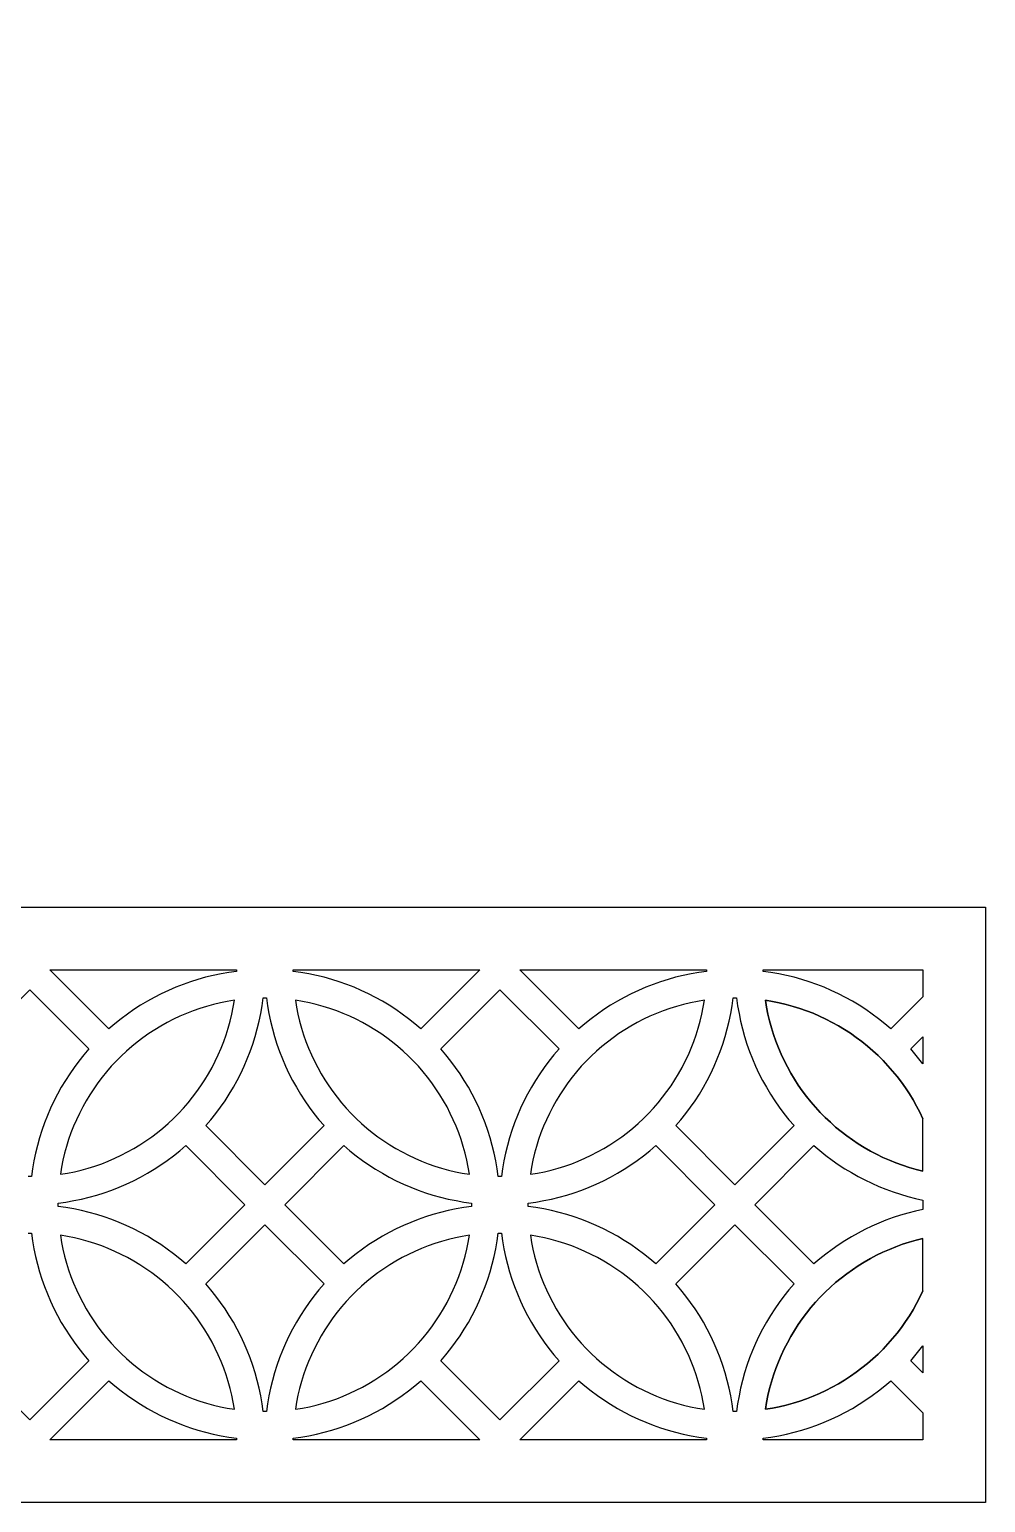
# Model space of a CAD drawing. Extents: x 0 to 625, y 0 to 1950.
# Drawn here: x 319.9 to 625, y 0 to 470 of the extents above; entities that cross this region are included whole.
import ezdxf

# ---------------------------------------------------------------- set-up
doc = ezdxf.new("R2010")
doc.units = 0
doc.layers.add('Default_Layer', color=1, linetype='CONTINUOUS')

msp = doc.modelspace()

# ---------------------------------------------------------------- linework, layer by layer
at = {"layer": 'Default_Layer'}
for points in [[(190, 1950), (190, 190), (625, 190), (625, 0), (0, 0), (0, 1950), (190, 1950)], [(326.38, 170), (385.99, 170), (385.99, 169.46), (383.49, 169.11), (381.01, 168.68), (378.54, 168.17), (376.09, 167.58), (373.66, 166.9), (371.26, 166.14), (368.88, 165.31), (366.54, 164.39), (364.22, 163.39), (361.94, 162.32), (359.7, 161.17), (357.5, 159.95), (355.34, 158.65), (353.22, 157.29), (351.15, 155.85), (349.13, 154.34), (347.17, 152.76), (345.25, 151.13), (326.38, 170)], [(404.02, 170), (463.63, 170), (444.75, 151.13), (442.84, 152.76), (440.87, 154.34), (438.85, 155.85), (436.79, 157.29), (434.67, 158.65), (432.51, 159.95), (430.31, 161.17), (428.06, 162.32), (425.78, 163.39), (423.47, 164.39), (421.12, 165.31), (418.75, 166.14), (416.34, 166.9), (413.91, 167.58), (411.47, 168.17), (409, 168.68), (406.52, 169.11), (404.02, 169.46), (404.02, 170)], [(476.38, 170), (535.99, 170), (535.99, 169.46), (533.49, 169.11), (531.01, 168.68), (528.54, 168.17), (526.09, 167.58), (523.67, 166.9), (521.26, 166.14), (518.89, 165.31), (516.54, 164.39), (514.22, 163.39), (511.94, 162.32), (509.7, 161.17), (507.5, 159.95), (505.34, 158.65), (503.22, 157.29), (501.15, 155.85), (499.13, 154.34), (497.17, 152.76), (495.25, 151.13), (476.38, 170)], [(554.02, 170), (605, 170), (605, 161.37), (594.75, 151.13), (592.84, 152.76), (590.87, 154.34), (588.85, 155.85), (586.79, 157.29), (584.67, 158.65), (582.51, 159.95), (580.31, 161.17), (578.06, 162.32), (575.78, 163.39), (573.47, 164.39), (571.12, 165.31), (568.75, 166.14), (566.34, 166.9), (563.92, 167.58), (561.47, 168.17), (559, 168.68), (556.52, 169.11), (554.02, 169.46), (554.02, 170)], [(329.74, 104.74), (331.98, 105.11), (334.21, 105.56), (336.42, 106.09), (338.61, 106.69), (340.78, 107.37), (342.93, 108.12), (345.04, 108.95), (347.13, 109.85), (349.19, 110.82), (351.21, 111.86), (353.19, 112.97), (355.14, 114.15), (357.04, 115.39), (358.9, 116.7), (360.71, 118.07), (362.48, 119.5), (364.19, 120.99), (365.85, 122.55), (367.46, 124.15), (369.01, 125.81), (370.5, 127.53), (371.93, 129.29), (373.31, 131.11), (374.61, 132.96), (375.86, 134.87), (377.03, 136.81), (378.14, 138.8), (379.18, 140.82), (380.15, 142.87), (381.05, 144.96), (381.88, 147.08), (382.63, 149.22), (383.31, 151.39), (383.91, 153.58), (384.44, 155.79), (384.89, 158.02), (385.27, 160.26), (383.02, 159.89), (380.8, 159.44), (378.59, 158.91), (376.39, 158.31), (374.22, 157.63), (372.08, 156.88), (369.96, 156.05), (367.87, 155.15), (365.82, 154.18), (363.8, 153.14), (361.81, 152.03), (359.87, 150.86), (357.97, 149.61), (356.11, 148.3), (354.29, 146.93), (352.53, 145.5), (350.82, 144.01), (349.15, 142.46), (347.55, 140.85), (346, 139.19), (344.5, 137.47), (343.07, 135.71), (341.7, 133.9), (340.39, 132.04), (339.15, 130.13), (337.97, 128.19), (336.86, 126.21), (335.82, 124.18), (334.85, 122.13), (333.95, 120.04), (333.13, 117.92), (332.37, 115.78), (331.7, 113.61), (331.09, 111.42), (330.56, 109.21), (330.11, 106.98), (329.74, 104.74)], [(385.27, 160.26), (383.02, 159.89), (380.8, 159.44), (378.59, 158.91), (376.39, 158.31), (374.22, 157.63), (372.08, 156.88), (369.96, 156.05), (367.87, 155.15), (365.82, 154.18), (363.8, 153.14), (361.81, 152.03), (359.87, 150.86), (357.97, 149.61), (356.11, 148.3), (354.29, 146.93), (352.53, 145.5), (350.82, 144.01), (349.15, 142.46), (347.55, 140.85), (346, 139.19), (344.5, 137.47), (343.07, 135.71), (341.7, 133.9), (340.39, 132.04), (339.15, 130.13), (337.97, 128.19), (336.86, 126.21), (335.82, 124.18), (334.85, 122.13), (333.95, 120.04), (333.13, 117.92), (332.37, 115.78), (331.7, 113.61), (331.09, 111.42), (330.56, 109.21), (330.11, 106.98), (329.74, 104.74), (331.98, 105.11), (334.21, 105.56), (336.42, 106.09), (338.61, 106.69), (340.78, 107.37), (342.93, 108.12), (345.04, 108.95), (347.13, 109.85), (349.19, 110.82), (351.21, 111.86), (353.19, 112.97), (355.14, 114.15), (357.04, 115.39), (358.9, 116.7), (360.71, 118.07), (362.48, 119.5), (364.19, 120.99), (365.85, 122.55), (367.46, 124.15), (369.01, 125.81), (370.5, 127.53), (371.93, 129.29), (373.31, 131.11), (374.61, 132.96), (375.86, 134.87), (377.03, 136.81), (378.14, 138.8), (379.18, 140.82), (380.15, 142.87), (381.05, 144.96), (381.88, 147.08), (382.63, 149.22), (383.31, 151.39), (383.91, 153.58), (384.44, 155.79), (384.89, 158.02), (385.27, 160.26)], [(413.88, 120.25), (395, 101.37), (376.13, 120.25), (377.77, 122.16), (379.34, 124.13), (380.85, 126.15), (382.29, 128.22), (383.66, 130.33), (384.95, 132.5), (386.17, 134.7), (387.32, 136.94), (388.4, 139.22), (389.39, 141.54), (390.31, 143.88), (391.15, 146.26), (391.9, 148.66), (392.58, 151.09), (393.17, 153.54), (393.69, 156.01), (394.11, 158.49), (394.46, 160.98), (395.55, 160.98), (395.89, 158.49), (396.32, 156.01), (396.83, 153.54), (397.43, 151.09), (398.1, 148.66), (398.86, 146.26), (399.7, 143.88), (400.61, 141.54), (401.61, 139.22), (402.68, 136.94), (403.83, 134.7), (405.05, 132.5), (406.35, 130.33), (407.72, 128.22), (409.16, 126.15), (410.67, 124.13), (412.24, 122.16), (413.88, 120.25)], [(404.74, 160.26), (405.11, 158.02), (405.57, 155.79), (406.09, 153.58), (406.7, 151.39), (407.37, 149.22), (408.13, 147.08), (408.95, 144.96), (409.85, 142.87), (410.82, 140.82), (411.86, 138.8), (412.97, 136.81), (414.15, 134.87), (415.39, 132.96), (416.7, 131.11), (418.07, 129.29), (419.5, 127.53), (421, 125.81), (422.55, 124.15), (424.15, 122.55), (425.82, 120.99), (427.53, 119.5), (429.3, 118.07), (431.11, 116.7), (432.97, 115.39), (434.87, 114.15), (436.81, 112.97), (438.8, 111.86), (440.82, 110.82), (442.88, 109.85), (444.96, 108.95), (447.08, 108.12), (449.23, 107.37), (451.39, 106.69), (453.59, 106.09), (455.8, 105.56), (458.02, 105.11), (460.27, 104.74), (459.89, 106.98), (459.44, 109.21), (458.91, 111.42), (458.31, 113.61), (457.63, 115.78), (456.88, 117.92), (456.05, 120.04), (455.15, 122.13), (454.18, 124.18), (453.14, 126.21), (452.03, 128.19), (450.86, 130.13), (449.61, 132.04), (448.31, 133.9), (446.94, 135.71), (445.5, 137.47), (444.01, 139.19), (442.46, 140.85), (440.85, 142.46), (439.19, 144.01), (437.48, 145.5), (435.71, 146.93), (433.9, 148.3), (432.04, 149.61), (430.14, 150.86), (428.19, 152.03), (426.21, 153.14), (424.19, 154.18), (422.13, 155.15), (420.04, 156.05), (417.93, 156.88), (415.78, 157.63), (413.61, 158.31), (411.42, 158.91), (409.21, 159.44), (406.98, 159.89), (404.74, 160.26)], [(460.27, 104.74), (459.89, 106.98), (459.44, 109.21), (458.91, 111.42), (458.31, 113.61), (457.63, 115.78), (456.88, 117.92), (456.05, 120.04), (455.15, 122.13), (454.18, 124.18), (453.14, 126.21), (452.03, 128.19), (450.86, 130.13), (449.61, 132.04), (448.31, 133.9), (446.94, 135.71), (445.5, 137.47), (444.01, 139.19), (442.46, 140.85), (440.85, 142.46), (439.19, 144.01), (437.48, 145.5), (435.71, 146.93), (433.9, 148.3), (432.04, 149.61), (430.14, 150.86), (428.19, 152.03), (426.21, 153.14), (424.19, 154.18), (422.13, 155.15), (420.04, 156.05), (417.93, 156.88), (415.78, 157.63), (413.61, 158.31), (411.42, 158.91), (409.21, 159.44), (406.98, 159.89), (404.74, 160.26), (405.11, 158.02), (405.57, 155.79), (406.09, 153.58), (406.7, 151.39), (407.37, 149.22), (408.13, 147.08), (408.95, 144.96), (409.85, 142.87), (410.82, 140.82), (411.86, 138.8), (412.97, 136.81), (414.15, 134.87), (415.39, 132.96), (416.7, 131.11), (418.07, 129.29), (419.5, 127.53), (421, 125.81), (422.55, 124.15), (424.15, 122.55), (425.82, 120.99), (427.53, 119.5), (429.3, 118.07), (431.11, 116.7), (432.97, 115.39), (434.87, 114.15), (436.81, 112.97), (438.8, 111.86), (440.82, 110.82), (442.88, 109.85), (444.96, 108.95), (447.08, 108.12), (449.23, 107.37), (451.39, 106.69), (453.59, 106.09), (455.8, 105.56), (458.02, 105.11), (460.27, 104.74)], [(451.13, 144.75), (470, 163.63), (488.88, 144.75), (487.24, 142.84), (485.67, 140.87), (484.16, 138.85), (482.72, 136.78), (481.35, 134.67), (480.05, 132.51), (478.83, 130.3), (477.68, 128.06), (476.61, 125.78), (475.62, 123.47), (474.7, 121.12), (473.86, 118.74), (473.1, 116.34), (472.43, 113.91), (471.83, 111.46), (471.32, 109), (470.89, 106.51), (470.55, 104.02), (470, 104.02), (469.46, 104.02), (469.11, 106.51), (468.69, 109), (468.17, 111.46), (467.58, 113.91), (466.9, 116.34), (466.15, 118.74), (465.31, 121.12), (464.39, 123.47), (463.4, 125.78), (462.32, 128.06), (461.18, 130.3), (459.95, 132.51), (458.66, 134.67), (457.29, 136.78), (455.85, 138.85), (454.34, 140.87), (452.77, 142.84), (451.13, 144.75)], [(479.74, 104.74), (481.98, 105.11), (484.21, 105.56), (486.42, 106.09), (488.61, 106.69), (490.78, 107.37), (492.93, 108.12), (495.04, 108.95), (497.13, 109.85), (499.19, 110.82), (501.21, 111.86), (503.19, 112.97), (505.14, 114.15), (507.04, 115.39), (508.9, 116.7), (510.71, 118.07), (512.48, 119.5), (514.19, 120.99), (515.85, 122.55), (517.46, 124.15), (519.01, 125.81), (520.5, 127.53), (521.94, 129.29), (523.31, 131.11), (524.62, 132.96), (525.86, 134.87), (527.04, 136.81), (528.14, 138.8), (529.19, 140.82), (530.16, 142.87), (531.05, 144.96), (531.88, 147.08), (532.63, 149.22), (533.31, 151.39), (533.91, 153.58), (534.44, 155.79), (534.89, 158.02), (535.27, 160.26), (533.03, 159.89), (530.8, 159.44), (528.59, 158.91), (526.4, 158.31), (524.23, 157.63), (522.08, 156.88), (519.96, 156.05), (517.88, 155.15), (515.82, 154.18), (513.8, 153.14), (511.82, 152.03), (509.87, 150.86), (507.97, 149.61), (506.11, 148.3), (504.3, 146.93), (502.53, 145.5), (500.82, 144.01), (499.16, 142.46), (497.55, 140.85), (496, 139.19), (494.5, 137.47), (493.07, 135.71), (491.7, 133.9), (490.39, 132.04), (489.15, 130.13), (487.97, 128.19), (486.86, 126.21), (485.82, 124.18), (484.85, 122.13), (483.95, 120.04), (483.13, 117.92), (482.38, 115.78), (481.7, 113.61), (481.09, 111.42), (480.57, 109.21), (480.11, 106.98), (479.74, 104.74)], [(535.27, 160.26), (533.03, 159.89), (530.8, 159.44), (528.59, 158.91), (526.4, 158.31), (524.23, 157.63), (522.08, 156.88), (519.96, 156.05), (517.88, 155.15), (515.82, 154.18), (513.8, 153.14), (511.82, 152.03), (509.87, 150.86), (507.97, 149.61), (506.11, 148.3), (504.3, 146.93), (502.53, 145.5), (500.82, 144.01), (499.16, 142.46), (497.55, 140.85), (496, 139.19), (494.5, 137.47), (493.07, 135.71), (491.7, 133.9), (490.39, 132.04), (489.15, 130.13), (487.97, 128.19), (486.86, 126.21), (485.82, 124.18), (484.85, 122.13), (483.95, 120.04), (483.13, 117.92), (482.38, 115.78), (481.7, 113.61), (481.09, 111.42), (480.57, 109.21), (480.11, 106.98), (479.74, 104.74), (481.98, 105.11), (484.21, 105.56), (486.42, 106.09), (488.61, 106.69), (490.78, 107.37), (492.93, 108.12), (495.04, 108.95), (497.13, 109.85), (499.19, 110.82), (501.21, 111.86), (503.19, 112.97), (505.14, 114.15), (507.04, 115.39), (508.9, 116.7), (510.71, 118.07), (512.48, 119.5), (514.19, 120.99), (515.85, 122.55), (517.46, 124.15), (519.01, 125.81), (520.5, 127.53), (521.94, 129.29), (523.31, 131.11), (524.62, 132.96), (525.86, 134.87), (527.04, 136.81), (528.14, 138.8), (529.19, 140.82), (530.16, 142.87), (531.05, 144.96), (531.88, 147.08), (532.63, 149.22), (533.31, 151.39), (533.91, 153.58), (534.44, 155.79), (534.89, 158.02), (535.27, 160.26)], [(563.88, 120.25), (545, 101.37), (526.13, 120.25), (527.77, 122.16), (529.34, 124.13), (530.85, 126.15), (532.29, 128.22), (533.66, 130.33), (534.95, 132.5), (536.18, 134.7), (537.32, 136.94), (538.4, 139.22), (539.39, 141.54), (540.31, 143.88), (541.15, 146.26), (541.9, 148.66), (542.58, 151.09), (543.18, 153.54), (543.69, 156.01), (544.12, 158.49), (544.46, 160.98), (545.55, 160.98), (545.89, 158.49), (546.32, 156.01), (546.83, 153.54), (547.43, 151.09), (548.1, 148.66), (548.86, 146.26), (549.7, 143.88), (550.62, 141.54), (551.61, 139.22), (552.68, 136.94), (553.83, 134.7), (555.06, 132.5), (556.35, 130.33), (557.72, 128.22), (559.16, 126.15), (560.67, 124.13), (562.24, 122.16), (563.88, 120.25)], [(554.74, 160.26), (556.97, 159.89), (559.19, 159.44), (561.38, 158.92), (563.56, 158.32), (565.72, 157.65), (567.85, 156.9), (569.96, 156.09), (572.04, 155.19), (574.08, 154.23), (576.09, 153.2), (578.07, 152.1), (580.01, 150.94), (581.9, 149.71), (583.75, 148.41), (585.56, 147.05), (587.32, 145.63), (589.03, 144.16), (590.68, 142.62), (592.29, 141.03), (593.84, 139.38), (595.33, 137.68), (596.76, 135.93), (598.13, 134.14), (599.44, 132.29), (600.69, 130.41), (601.87, 128.48), (602.98, 126.51), (604.02, 124.51), (605, 122.47), (604.02, 124.51), (602.98, 126.51), (601.87, 128.48), (600.69, 130.41), (599.44, 132.29), (598.13, 134.14), (596.76, 135.93), (595.33, 137.68), (593.84, 139.38), (592.29, 141.03), (590.68, 142.62), (589.03, 144.16), (587.32, 145.63), (585.56, 147.05), (583.75, 148.41), (581.9, 149.71), (580.01, 150.94), (578.07, 152.1), (576.09, 153.2), (574.08, 154.23), (572.04, 155.19), (569.96, 156.09), (567.85, 156.9), (565.72, 157.65), (563.56, 158.32), (561.38, 158.92), (559.19, 159.44), (556.97, 159.89), (554.74, 160.26), (555.11, 158.05), (555.56, 155.84), (556.08, 153.65), (556.67, 151.48), (557.34, 149.33), (558.08, 147.21), (558.89, 145.11), (559.78, 143.04), (560.73, 141.01), (561.75, 139), (562.84, 137.03), (564, 135.11), (565.22, 133.22), (566.51, 131.37), (567.86, 129.57), (569.27, 127.82), (570.73, 126.11), (572.26, 124.46), (573.84, 122.86), (575.47, 121.31), (577.16, 119.82), (578.89, 118.39), (580.68, 117.02), (582.51, 115.71), (584.38, 114.46), (586.29, 113.28), (588.24, 112.16), (590.23, 111.11), (592.26, 110.13), (594.32, 109.22), (596.4, 108.38), (598.52, 107.61), (600.66, 106.92), (602.82, 106.29), (605, 105.74), (602.82, 106.29), (600.66, 106.92), (598.52, 107.61), (596.4, 108.38), (594.32, 109.22), (592.26, 110.13), (590.23, 111.11), (588.24, 112.16), (586.29, 113.28), (584.38, 114.46), (582.51, 115.71), (580.68, 117.02), (578.89, 118.39), (577.16, 119.82), (575.47, 121.31), (573.84, 122.86), (572.26, 124.46), (570.73, 126.11), (569.27, 127.82), (567.86, 129.57), (566.51, 131.37), (565.22, 133.22), (564, 135.11), (562.84, 137.03), (561.75, 139), (560.73, 141.01), (559.78, 143.04), (558.89, 145.11), (558.08, 147.21), (557.34, 149.33), (556.67, 151.48), (556.08, 153.65), (555.56, 155.84), (555.11, 158.05), (554.74, 160.26)], [(601.13, 144.75), (605, 148.62), (605, 140.01), (603.75, 141.62), (602.46, 143.21), (601.13, 144.75)], [(369.75, 76.12), (367.84, 77.76), (365.87, 79.34), (363.85, 80.85), (361.78, 82.28), (359.67, 83.65), (357.51, 84.95), (355.31, 86.17), (353.06, 87.32), (350.78, 88.39), (348.47, 89.39), (346.12, 90.31), (343.74, 91.14), (341.34, 91.9), (338.91, 92.58), (336.47, 93.17), (334, 93.68), (331.52, 94.11), (329.02, 94.46), (329.02, 95.54), (331.52, 95.89), (334, 96.32), (336.47, 96.83), (338.91, 97.42), (341.34, 98.1), (343.74, 98.86), (346.12, 99.7), (348.47, 100.61), (350.78, 101.61), (353.06, 102.68), (355.31, 103.83), (357.51, 105.05), (359.67, 106.35), (361.78, 107.72), (363.85, 109.16), (365.87, 110.66), (367.84, 112.24), (369.75, 113.88), (388.63, 95), (369.75, 76.12)], [(420.25, 76.12), (401.38, 95), (420.25, 113.88), (422.17, 112.24), (424.13, 110.66), (426.15, 109.16), (428.22, 107.72), (430.34, 106.35), (432.5, 105.05), (434.7, 103.83), (436.94, 102.68), (439.22, 101.61), (441.54, 100.61), (443.89, 99.7), (446.26, 98.86), (448.66, 98.1), (451.09, 97.42), (453.54, 96.83), (456.01, 96.32), (458.49, 95.89), (460.99, 95.54), (460.99, 94.46), (458.49, 94.11), (456.01, 93.68), (453.54, 93.17), (451.09, 92.58), (448.66, 91.9), (446.26, 91.14), (443.89, 90.31), (441.54, 89.39), (439.22, 88.39), (436.94, 87.32), (434.7, 86.17), (432.5, 84.95), (430.34, 83.65), (428.22, 82.28), (426.15, 80.85), (424.13, 79.34), (422.17, 77.76), (420.25, 76.12)], [(519.75, 76.12), (517.84, 77.76), (515.87, 79.34), (513.85, 80.85), (511.79, 82.28), (509.67, 83.65), (507.51, 84.95), (505.31, 86.17), (503.06, 87.32), (500.78, 88.39), (498.47, 89.39), (496.12, 90.31), (493.75, 91.14), (491.34, 91.9), (488.92, 92.58), (486.47, 93.17), (484, 93.68), (481.52, 94.11), (479.02, 94.46), (479.02, 95.54), (481.52, 95.89), (484, 96.32), (486.47, 96.83), (488.92, 97.42), (491.34, 98.1), (493.75, 98.86), (496.12, 99.7), (498.47, 100.61), (500.78, 101.61), (503.06, 102.68), (505.31, 103.83), (507.51, 105.05), (509.67, 106.35), (511.79, 107.72), (513.85, 109.16), (515.87, 110.66), (517.84, 112.24), (519.75, 113.88), (538.63, 95), (519.75, 76.12)], [(605, 96.52), (605, 93.48), (602.6, 92.95), (600.22, 92.35), (597.87, 91.66), (595.53, 90.9), (593.22, 90.06), (590.95, 89.14), (588.7, 88.15), (586.48, 87.09), (584.31, 85.96), (582.17, 84.76), (580.07, 83.48), (578.01, 82.14), (576, 80.73), (574.03, 79.26), (572.12, 77.72), (570.25, 76.12), (551.38, 95), (570.25, 113.88), (572.12, 112.28), (574.03, 110.74), (576, 109.27), (578.01, 107.86), (580.07, 106.52), (582.17, 105.25), (584.31, 104.04), (586.48, 102.91), (588.7, 101.85), (590.95, 100.86), (593.22, 99.94), (595.53, 99.11), (597.87, 98.34), (600.22, 97.66), (602.6, 97.05), (605, 96.52)], [(385.27, 29.74), (384.89, 31.98), (384.44, 34.21), (383.91, 36.42), (383.31, 38.61), (382.63, 40.78), (381.88, 42.92), (381.05, 45.04), (380.15, 47.13), (379.18, 49.18), (378.14, 51.21), (377.03, 53.19), (375.86, 55.13), (374.61, 57.04), (373.31, 58.9), (371.93, 60.71), (370.5, 62.47), (369.01, 64.19), (367.46, 65.85), (365.85, 67.46), (364.19, 69.01), (362.48, 70.5), (360.71, 71.93), (358.9, 73.3), (357.04, 74.61), (355.14, 75.86), (353.19, 77.03), (351.21, 78.14), (349.19, 79.18), (347.13, 80.15), (345.04, 81.05), (342.93, 81.88), (340.78, 82.63), (338.61, 83.31), (336.42, 83.91), (334.21, 84.44), (331.98, 84.89), (329.74, 85.26), (330.11, 83.02), (330.56, 80.79), (331.09, 78.58), (331.7, 76.39), (332.37, 74.22), (333.13, 72.08), (333.95, 69.96), (334.85, 67.87), (335.82, 65.82), (336.86, 63.8), (337.97, 61.81), (339.15, 59.87), (340.39, 57.96), (341.7, 56.11), (343.07, 54.29), (344.5, 52.53), (346, 50.81), (347.55, 49.15), (349.15, 47.54), (350.82, 45.99), (352.53, 44.5), (354.29, 43.07), (356.11, 41.7), (357.97, 40.39), (359.87, 39.15), (361.81, 37.97), (363.8, 36.86), (365.82, 35.82), (367.87, 34.85), (369.96, 33.95), (372.08, 33.12), (374.22, 32.37), (376.39, 31.69), (378.59, 31.09), (380.8, 30.56), (383.02, 30.11), (385.27, 29.74)], [(329.74, 85.26), (330.11, 83.02), (330.56, 80.79), (331.09, 78.58), (331.7, 76.39), (332.37, 74.22), (333.13, 72.08), (333.95, 69.96), (334.85, 67.87), (335.82, 65.82), (336.86, 63.8), (337.97, 61.81), (339.15, 59.87), (340.39, 57.96), (341.7, 56.11), (343.07, 54.29), (344.5, 52.53), (346, 50.81), (347.55, 49.15), (349.15, 47.54), (350.82, 45.99), (352.53, 44.5), (354.29, 43.07), (356.11, 41.7), (357.97, 40.39), (359.87, 39.15), (361.81, 37.97), (363.8, 36.86), (365.82, 35.82), (367.87, 34.85), (369.96, 33.95), (372.08, 33.12), (374.22, 32.37), (376.39, 31.69), (378.59, 31.09), (380.8, 30.56), (383.02, 30.11), (385.27, 29.74), (384.89, 31.98), (384.44, 34.21), (383.91, 36.42), (383.31, 38.61), (382.63, 40.78), (381.88, 42.92), (381.05, 45.04), (380.15, 47.13), (379.18, 49.18), (378.14, 51.21), (377.03, 53.19), (375.86, 55.13), (374.61, 57.04), (373.31, 58.9), (371.93, 60.71), (370.5, 62.47), (369.01, 64.19), (367.46, 65.85), (365.85, 67.46), (364.19, 69.01), (362.48, 70.5), (360.71, 71.93), (358.9, 73.3), (357.04, 74.61), (355.14, 75.86), (353.19, 77.03), (351.21, 78.14), (349.19, 79.18), (347.13, 80.15), (345.04, 81.05), (342.93, 81.88), (340.78, 82.63), (338.61, 83.31), (336.42, 83.91), (334.21, 84.44), (331.98, 84.89), (329.74, 85.26)], [(413.88, 69.75), (412.24, 67.84), (410.67, 65.87), (409.16, 63.85), (407.72, 61.78), (406.35, 59.67), (405.05, 57.51), (403.83, 55.3), (402.68, 53.06), (401.61, 50.78), (400.61, 48.47), (399.7, 46.12), (398.86, 43.74), (398.1, 41.34), (397.43, 38.91), (396.83, 36.46), (396.32, 34), (395.89, 31.51), (395.55, 29.02), (394.46, 29.02), (394.11, 31.51), (393.69, 34), (393.17, 36.46), (392.58, 38.91), (391.9, 41.34), (391.15, 43.74), (390.31, 46.12), (389.39, 48.47), (388.4, 50.78), (387.32, 53.06), (386.17, 55.3), (384.95, 57.51), (383.66, 59.67), (382.29, 61.78), (380.85, 63.85), (379.34, 65.87), (377.77, 67.84), (376.13, 69.75), (395, 88.63), (413.88, 69.75)], [(460.27, 85.26), (458.02, 84.89), (455.8, 84.44), (453.59, 83.91), (451.39, 83.31), (449.23, 82.63), (447.08, 81.88), (444.96, 81.05), (442.88, 80.15), (440.82, 79.18), (438.8, 78.14), (436.81, 77.03), (434.87, 75.86), (432.97, 74.61), (431.11, 73.3), (429.3, 71.93), (427.53, 70.5), (425.82, 69.01), (424.15, 67.46), (422.55, 65.85), (421, 64.19), (419.5, 62.47), (418.07, 60.71), (416.7, 58.9), (415.39, 57.04), (414.15, 55.13), (412.97, 53.19), (411.86, 51.21), (410.82, 49.18), (409.85, 47.13), (408.95, 45.04), (408.13, 42.92), (407.37, 40.78), (406.7, 38.61), (406.09, 36.42), (405.57, 34.21), (405.11, 31.98), (404.74, 29.74), (406.98, 30.11), (409.21, 30.56), (411.42, 31.09), (413.61, 31.69), (415.78, 32.37), (417.93, 33.12), (420.04, 33.95), (422.13, 34.85), (424.19, 35.82), (426.21, 36.86), (428.19, 37.97), (430.14, 39.15), (432.04, 40.39), (433.9, 41.7), (435.71, 43.07), (437.48, 44.5), (439.19, 45.99), (440.85, 47.54), (442.46, 49.15), (444.01, 50.81), (445.5, 52.53), (446.94, 54.29), (448.31, 56.11), (449.61, 57.96), (450.86, 59.87), (452.03, 61.81), (453.14, 63.8), (454.18, 65.82), (455.15, 67.87), (456.05, 69.96), (456.88, 72.08), (457.63, 74.22), (458.31, 76.39), (458.91, 78.58), (459.44, 80.79), (459.89, 83.02), (460.27, 85.26)], [(404.74, 29.74), (406.98, 30.11), (409.21, 30.56), (411.42, 31.09), (413.61, 31.69), (415.78, 32.37), (417.93, 33.12), (420.04, 33.95), (422.13, 34.85), (424.19, 35.82), (426.21, 36.86), (428.19, 37.97), (430.14, 39.15), (432.04, 40.39), (433.9, 41.7), (435.71, 43.07), (437.48, 44.5), (439.19, 45.99), (440.85, 47.54), (442.46, 49.15), (444.01, 50.81), (445.5, 52.53), (446.94, 54.29), (448.31, 56.11), (449.61, 57.96), (450.86, 59.87), (452.03, 61.81), (453.14, 63.8), (454.18, 65.82), (455.15, 67.87), (456.05, 69.96), (456.88, 72.08), (457.63, 74.22), (458.31, 76.39), (458.91, 78.58), (459.44, 80.79), (459.89, 83.02), (460.27, 85.26), (458.02, 84.89), (455.8, 84.44), (453.59, 83.91), (451.39, 83.31), (449.23, 82.63), (447.08, 81.88), (444.96, 81.05), (442.88, 80.15), (440.82, 79.18), (438.8, 78.14), (436.81, 77.03), (434.87, 75.86), (432.97, 74.61), (431.11, 73.3), (429.3, 71.93), (427.53, 70.5), (425.82, 69.01), (424.15, 67.46), (422.55, 65.85), (421, 64.19), (419.5, 62.47), (418.07, 60.71), (416.7, 58.9), (415.39, 57.04), (414.15, 55.13), (412.97, 53.19), (411.86, 51.21), (410.82, 49.18), (409.85, 47.13), (408.95, 45.04), (408.13, 42.92), (407.37, 40.78), (406.7, 38.61), (406.09, 36.42), (405.57, 34.21), (405.11, 31.98), (404.74, 29.74)], [(488.88, 45.25), (470, 26.37), (451.13, 45.25), (452.77, 47.16), (454.34, 49.13), (455.85, 51.15), (457.29, 53.22), (458.66, 55.33), (459.95, 57.49), (461.18, 59.7), (462.32, 61.94), (463.4, 64.22), (464.39, 66.54), (465.31, 68.88), (466.15, 71.26), (466.9, 73.66), (467.58, 76.09), (468.17, 78.54), (468.69, 81), (469.11, 83.49), (469.46, 85.98), (470, 85.99), (470.55, 85.98), (470.89, 83.49), (471.32, 81), (471.83, 78.54), (472.43, 76.09), (473.1, 73.66), (473.86, 71.26), (474.7, 68.88), (475.62, 66.54), (476.61, 64.22), (477.68, 61.94), (478.83, 59.7), (480.05, 57.49), (481.35, 55.33), (482.72, 53.22), (484.16, 51.15), (485.67, 49.13), (487.24, 47.16), (488.88, 45.25)], [(535.27, 29.74), (534.89, 31.98), (534.44, 34.21), (533.91, 36.42), (533.31, 38.61), (532.63, 40.78), (531.88, 42.92), (531.05, 45.04), (530.16, 47.13), (529.19, 49.18), (528.14, 51.21), (527.04, 53.19), (525.86, 55.13), (524.62, 57.04), (523.31, 58.9), (521.94, 60.71), (520.5, 62.47), (519.01, 64.19), (517.46, 65.85), (515.85, 67.46), (514.19, 69.01), (512.48, 70.5), (510.71, 71.93), (508.9, 73.3), (507.04, 74.61), (505.14, 75.86), (503.19, 77.03), (501.21, 78.14), (499.19, 79.18), (497.13, 80.15), (495.04, 81.05), (492.93, 81.88), (490.78, 82.63), (488.61, 83.31), (486.42, 83.91), (484.21, 84.44), (481.98, 84.89), (479.74, 85.26), (480.11, 83.02), (480.57, 80.79), (481.09, 78.58), (481.7, 76.39), (482.38, 74.22), (483.13, 72.08), (483.95, 69.96), (484.85, 67.87), (485.82, 65.82), (486.86, 63.8), (487.97, 61.81), (489.15, 59.87), (490.39, 57.96), (491.7, 56.11), (493.07, 54.29), (494.5, 52.53), (496, 50.81), (497.55, 49.15), (499.16, 47.54), (500.82, 45.99), (502.53, 44.5), (504.3, 43.07), (506.11, 41.7), (507.97, 40.39), (509.87, 39.15), (511.82, 37.97), (513.8, 36.86), (515.82, 35.82), (517.88, 34.85), (519.96, 33.95), (522.08, 33.12), (524.23, 32.37), (526.4, 31.69), (528.59, 31.09), (530.8, 30.56), (533.03, 30.11), (535.27, 29.74)], [(479.74, 85.26), (480.11, 83.02), (480.57, 80.79), (481.09, 78.58), (481.7, 76.39), (482.38, 74.22), (483.13, 72.08), (483.95, 69.96), (484.85, 67.87), (485.82, 65.82), (486.86, 63.8), (487.97, 61.81), (489.15, 59.87), (490.39, 57.96), (491.7, 56.11), (493.07, 54.29), (494.5, 52.53), (496, 50.81), (497.55, 49.15), (499.16, 47.54), (500.82, 45.99), (502.53, 44.5), (504.3, 43.07), (506.11, 41.7), (507.97, 40.39), (509.87, 39.15), (511.82, 37.97), (513.8, 36.86), (515.82, 35.82), (517.88, 34.85), (519.96, 33.95), (522.08, 33.12), (524.23, 32.37), (526.4, 31.69), (528.59, 31.09), (530.8, 30.56), (533.03, 30.11), (535.27, 29.74), (534.89, 31.98), (534.44, 34.21), (533.91, 36.42), (533.31, 38.61), (532.63, 40.78), (531.88, 42.92), (531.05, 45.04), (530.16, 47.13), (529.19, 49.18), (528.14, 51.21), (527.04, 53.19), (525.86, 55.13), (524.62, 57.04), (523.31, 58.9), (521.94, 60.71), (520.5, 62.47), (519.01, 64.19), (517.46, 65.85), (515.85, 67.46), (514.19, 69.01), (512.48, 70.5), (510.71, 71.93), (508.9, 73.3), (507.04, 74.61), (505.14, 75.86), (503.19, 77.03), (501.21, 78.14), (499.19, 79.18), (497.13, 80.15), (495.04, 81.05), (492.93, 81.88), (490.78, 82.63), (488.61, 83.31), (486.42, 83.91), (484.21, 84.44), (481.98, 84.89), (479.74, 85.26)], [(563.88, 69.75), (562.24, 67.84), (560.67, 65.87), (559.16, 63.85), (557.72, 61.78), (556.35, 59.67), (555.06, 57.51), (553.83, 55.3), (552.68, 53.06), (551.61, 50.78), (550.62, 48.47), (549.7, 46.12), (548.86, 43.74), (548.1, 41.34), (547.43, 38.91), (546.83, 36.46), (546.32, 34), (545.89, 31.51), (545.55, 29.02), (544.46, 29.02), (544.12, 31.51), (543.69, 34), (543.18, 36.46), (542.58, 38.91), (541.9, 41.34), (541.15, 43.74), (540.31, 46.12), (539.39, 48.47), (538.4, 50.78), (537.32, 53.06), (536.18, 55.3), (534.95, 57.51), (533.66, 59.67), (532.29, 61.78), (530.85, 63.85), (529.34, 65.87), (527.77, 67.84), (526.13, 69.75), (545, 88.63), (563.88, 69.75)], [(554.74, 29.74), (555.11, 31.96), (555.56, 34.16), (556.08, 36.35), (556.67, 38.52), (557.34, 40.67), (558.08, 42.79), (558.89, 44.89), (559.78, 46.96), (560.73, 49), (561.75, 51), (562.84, 52.97), (564, 54.9), (565.22, 56.78), (566.51, 58.63), (567.86, 60.43), (569.27, 62.19), (570.73, 63.89), (572.26, 65.55), (573.84, 67.15), (575.47, 68.69), (577.16, 70.18), (578.89, 71.61), (580.68, 72.99), (582.51, 74.29), (584.38, 75.54), (586.29, 76.72), (588.24, 77.84), (590.23, 78.89), (592.26, 79.87), (594.32, 80.78), (596.4, 81.62), (598.52, 82.39), (600.66, 83.09), (602.82, 83.71), (605, 84.26), (602.82, 83.71), (600.66, 83.09), (598.52, 82.39), (596.4, 81.62), (594.32, 80.78), (592.26, 79.87), (590.23, 78.89), (588.24, 77.84), (586.29, 76.72), (584.38, 75.54), (582.51, 74.29), (580.68, 72.99), (578.89, 71.61), (577.16, 70.18), (575.47, 68.69), (573.84, 67.15), (572.26, 65.55), (570.73, 63.89), (569.27, 62.19), (567.86, 60.43), (566.51, 58.63), (565.22, 56.78), (564, 54.9), (562.84, 52.97), (561.75, 51), (560.73, 49), (559.78, 46.96), (558.89, 44.89), (558.08, 42.79), (557.34, 40.67), (556.67, 38.52), (556.08, 36.35), (555.56, 34.16), (555.11, 31.96), (554.74, 29.74), (556.97, 30.11), (559.19, 30.56), (561.38, 31.08), (563.56, 31.68), (565.72, 32.35), (567.85, 33.1), (569.96, 33.92), (572.04, 34.81), (574.08, 35.77), (576.09, 36.8), (578.07, 37.9), (580.01, 39.06), (581.9, 40.29), (583.75, 41.59), (585.56, 42.95), (587.32, 44.37), (589.03, 45.85), (590.68, 47.38), (592.29, 48.97), (593.84, 50.62), (595.33, 52.32), (596.76, 54.07), (598.13, 55.86), (599.44, 57.71), (600.69, 59.59), (601.87, 61.52), (602.98, 63.49), (604.02, 65.49), (605, 67.53), (604.02, 65.49), (602.98, 63.49), (601.87, 61.52), (600.69, 59.59), (599.44, 57.71), (598.13, 55.86), (596.76, 54.07), (595.33, 52.32), (593.84, 50.62), (592.29, 48.97), (590.68, 47.38), (589.03, 45.85), (587.32, 44.37), (585.56, 42.95), (583.75, 41.59), (581.9, 40.29), (580.01, 39.06), (578.07, 37.9), (576.09, 36.8), (574.08, 35.77), (572.04, 34.81), (569.96, 33.92), (567.85, 33.1), (565.72, 32.35), (563.56, 31.68), (561.38, 31.08), (559.19, 30.56), (556.97, 30.11), (554.74, 29.74)], [(605, 49.99), (605, 41.38), (601.13, 45.25), (602.46, 46.8), (603.75, 48.38), (605, 49.99)], [(385.99, 20), (326.38, 20), (345.25, 38.88), (347.17, 37.24), (349.13, 35.66), (351.15, 34.15), (353.22, 32.72), (355.34, 31.35), (357.5, 30.05), (359.7, 28.83), (361.94, 27.68), (364.22, 26.61), (366.54, 25.61), (368.88, 24.69), (371.26, 23.86), (373.66, 23.1), (376.09, 22.42), (378.54, 21.83), (381.01, 21.32), (383.49, 20.89), (385.99, 20.54), (385.99, 20)], [(463.63, 20), (404.02, 20), (404.02, 20.54), (406.52, 20.89), (409, 21.32), (411.47, 21.83), (413.91, 22.42), (416.34, 23.1), (418.75, 23.86), (421.12, 24.69), (423.47, 25.61), (425.78, 26.61), (428.06, 27.68), (430.31, 28.83), (432.51, 30.05), (434.67, 31.35), (436.79, 32.72), (438.85, 34.15), (440.87, 35.66), (442.84, 37.24), (444.75, 38.88), (463.63, 20)], [(535.99, 20), (476.38, 20), (495.25, 38.88), (497.17, 37.24), (499.13, 35.66), (501.15, 34.15), (503.22, 32.72), (505.34, 31.35), (507.5, 30.05), (509.7, 28.83), (511.94, 27.68), (514.22, 26.61), (516.54, 25.61), (518.89, 24.69), (521.26, 23.86), (523.67, 23.1), (526.09, 22.42), (528.54, 21.83), (531.01, 21.32), (533.49, 20.89), (535.99, 20.54), (535.99, 20)], [(594.75, 38.88), (605, 28.63), (605, 20), (554.02, 20), (554.02, 20.54), (556.52, 20.89), (559, 21.32), (561.47, 21.83), (563.92, 22.42), (566.34, 23.1), (568.75, 23.86), (571.12, 24.69), (573.47, 25.61), (575.78, 26.61), (578.06, 27.68), (580.31, 28.83), (582.51, 30.05), (584.67, 31.35), (586.79, 32.72), (588.85, 34.15), (590.87, 35.66), (592.84, 37.24), (594.75, 38.88)]]:
    msp.add_lwpolyline(points, close=True, dxfattribs=at)
for points in [[(301.13, 144.75), (320, 163.63), (338.88, 144.75), (337.24, 142.84), (335.66, 140.87), (334.16, 138.85), (332.72, 136.78), (331.35, 134.67), (330.05, 132.51), (328.83, 130.3), (327.68, 128.06), (326.61, 125.78), (325.61, 123.47), (324.7, 121.12), (323.86, 118.74), (323.1, 116.34), (322.43, 113.91), (321.83, 111.46), (321.32, 109), (320.89, 106.51), (320.55, 104.02), (320, 104.02), (319.46, 104.02)], [(605, 105.74), (605, 122.47)], [(319.46, 85.98), (320, 85.99), (320.55, 85.98), (320.89, 83.49), (321.32, 81), (321.83, 78.54), (322.43, 76.09), (323.1, 73.66), (323.86, 71.26), (324.7, 68.88), (325.61, 66.54), (326.61, 64.22), (327.68, 61.94), (328.83, 59.7), (330.05, 57.49), (331.35, 55.33), (332.72, 53.22), (334.16, 51.15), (335.66, 49.13), (337.24, 47.16), (338.88, 45.25), (338.88, 45.25), (320, 26.37), (301.13, 45.25)], [(605, 67.53), (605, 84.26)]]:
    msp.add_lwpolyline(points, dxfattribs=at)

doc.saveas('drawing.dxf')
